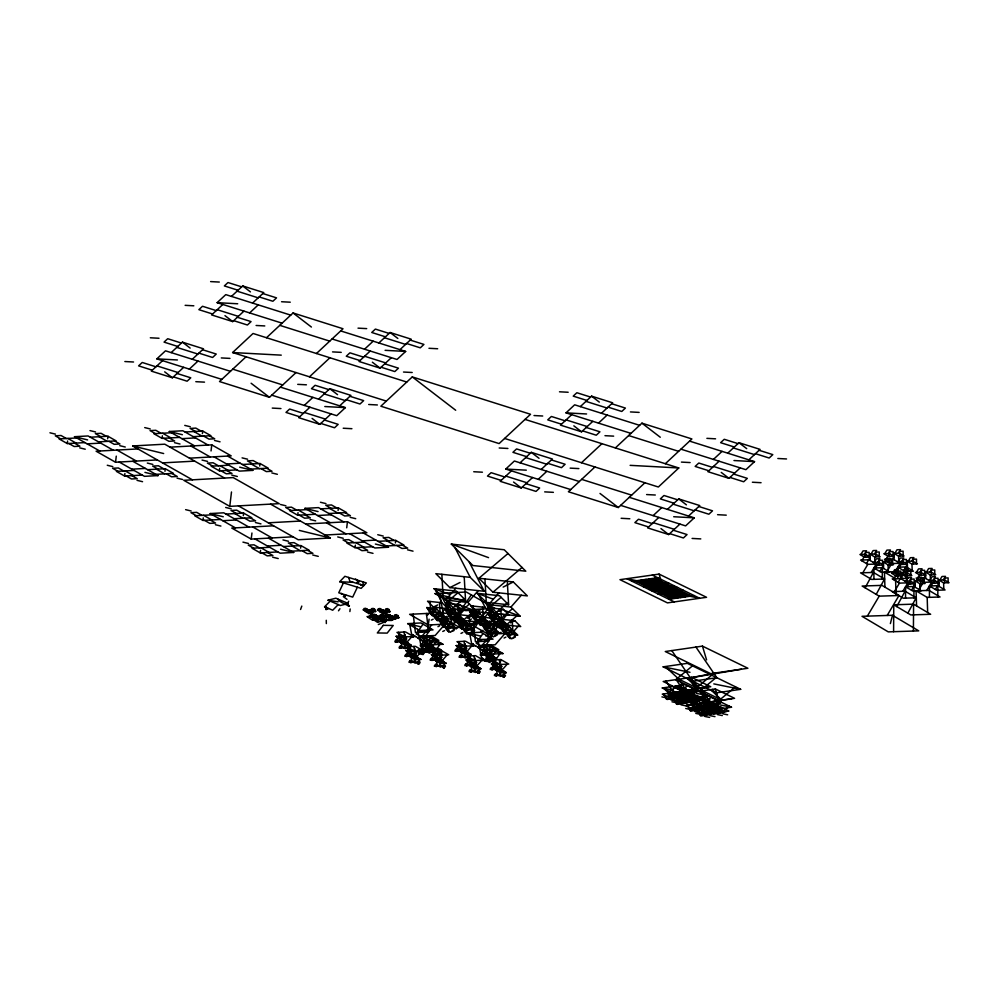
<?xml version="1.0" encoding="UTF-8"?>
<svg xmlns="http://www.w3.org/2000/svg" width="999" height="999" viewBox="0 0 999 999"><rect width="100%" height="100%" fill="white"/><g stroke="black" fill="none" stroke-linecap="round" stroke-linejoin="round"><path stroke-width="1.5" d="M865.584 557.255L865.609 552.447L869.142 552.335L869.118 557.13M873.9 579.358L873.975 568.006L882.342 567.719L889.56 572.002L881.18 572.277L873.975 568.006M875.673 556.918L875.698 552.11L879.245 551.997L879.207 556.793M878.945 565.184L878.983 560.377L882.517 560.264L882.479 565.059M882.267 579.083L882.342 567.719M889.035 564.847L889.073 560.039L892.606 559.927L892.569 564.722M889.46 556.455L889.497 551.648L893.031 551.535L893.006 556.331M893.593 631.705L893.768 604.807L913.586 604.145L930.643 614.273L910.838 614.934L893.768 604.807M897.214 576.023L897.252 571.228L900.786 571.103L900.748 575.911M897.789 578.571L897.864 567.207L906.23 566.92L913.436 571.203L905.069 571.478L897.864 567.207M899.55 556.118L899.587 551.311L903.121 551.198L903.096 555.993M902.834 564.385L902.859 559.59L906.405 559.465L906.368 564.273M905.531 598.139L905.618 586.775L913.985 586.5L921.19 590.771L912.824 591.058L905.618 586.775M906.155 578.284L906.23 566.92M907.304 575.686L907.342 570.891L910.876 570.766L910.851 575.574M910.589 583.953L910.613 579.158L914.16 579.033L914.122 583.841M912.924 564.048L912.949 559.253L916.495 559.128L916.458 563.936M913.411 631.043L913.586 604.145M913.91 597.864L913.985 586.5M920.678 583.616L920.703 578.821L924.25 578.696L924.212 583.503M921.103 575.224L921.14 570.429L924.674 570.304L924.637 575.112M929.42 597.34L929.495 585.976L937.874 585.701L945.079 589.972L936.712 590.259L929.495 585.976M931.193 574.887L931.23 570.092L934.764 569.979L934.727 574.775M934.465 583.166L934.502 578.359L938.036 578.246L938.011 583.041M937.799 597.065L937.874 585.701M944.554 582.829L944.592 578.021L948.126 577.909L948.101 582.704M326.124 609.727L326.411 606.992M349.887 611.55L350.174 608.965M84.927 442.607L67.283 443.568L67.595 441.009M107.63 438.811L107.942 436.238L90.297 437.212M157.305 459.927L115.547 462.225L116.271 456.143M142.258 475.074L124.613 476.048L124.912 473.476M179.708 437.4L162.063 438.374L162.362 435.801M164.96 471.278L165.26 468.718L147.615 469.68M202.397 433.603L202.71 431.044L185.065 432.005M211.039 450.949L211.763 444.867L170.005 447.152M220.604 519.468L202.959 520.429L203.259 517.869M237.025 469.88L219.38 470.841L219.68 468.281M229.77 506.356L183.791 480.307L233.204 477.584L279.196 503.646L229.77 506.356L231.493 491.97M243.306 515.671L243.606 513.099L225.961 514.073M259.728 466.083L260.027 463.511L242.382 464.485M292.982 536.788L251.211 539.085L251.948 533.004M277.922 551.935L260.277 552.909L260.577 550.337M315.372 514.26L297.727 515.234L298.027 512.662M300.624 548.139L300.924 545.579L283.279 546.54M338.074 510.464L338.374 507.904L320.729 508.866M346.715 527.809L347.44 521.728L305.669 524.013M372.689 546.74L355.045 547.702L355.357 545.142M395.392 542.944L395.704 540.372L378.059 541.346M394.93 641.92L395.08 640.871M399.125 648.001L399.275 646.965M415.547 636.5L404.82 636.887L405.182 634.427M405.794 642.532L405.956 641.495M404.857 656.331L405.007 655.282M409.99 648.626L410.139 647.577M409.053 662.412L409.203 661.375M414.747 651.298L406.88 646.79L415.472 646.365L423.351 650.861L414.747 651.298L415.109 648.826M415.721 656.942L415.871 655.893M420.292 645.841L420.442 644.792M419.917 663.024L420.067 661.987M428.246 624.987L409.615 614.323L429.97 613.299L448.601 623.963L428.246 624.987L429.108 619.143M424.475 651.922L424.637 650.886M430.544 638.349L430.906 635.876L422.315 636.313L430.182 640.809L438.786 640.384L430.906 635.876M431.156 646.453L431.306 645.416M430.207 660.252L430.369 659.203M435.352 652.547L435.502 651.498M434.403 666.333L434.565 665.297M440.472 652.747L440.834 650.287L432.23 650.711L440.109 655.219L448.713 654.782L440.834 650.287M441.083 660.863L441.233 659.815M445.279 666.945L445.429 665.908M454.945 651.198L455.107 650.162M459.14 657.292L459.303 656.243M475.574 645.779L464.847 646.166L465.209 643.706M465.821 651.81L465.971 650.774M464.872 665.609L465.022 664.572M470.005 657.904L470.167 656.855M469.068 671.69L469.218 670.654M474.775 660.576L466.895 656.081L475.499 655.644L483.366 660.152L474.775 660.576L475.137 658.116M475.736 666.221L475.899 665.184M480.307 655.119L480.457 654.083M479.932 672.315L480.094 671.266M489.123 628.421L489.985 622.589L469.63 623.613L488.261 634.265L508.616 633.241L489.985 622.589M484.503 661.213L484.652 660.164M490.571 647.627L490.934 645.154L482.33 645.591L490.209 650.099L498.801 649.662L490.934 645.154M491.171 655.744L491.333 654.695M490.234 669.53L490.384 668.493M495.367 661.825L495.516 660.789M494.43 675.624L494.58 674.575M500.487 662.037L500.849 659.565L492.257 660.002L500.124 664.497L508.728 664.073L500.849 659.565M501.098 670.142L501.248 669.105M505.294 676.236L505.444 675.187M890.371 623.588L892.494 615.284L862.012 616.308L888.261 631.88L918.743 630.869L892.494 615.284M300.562 609.49L301.81 606.081M365.509 611.4L366.208 609.79L368.394 611.263L365.284 611.213L363.087 609.74L366.208 609.79M374.438 617.407L375.124 615.796L377.31 617.27L374.2 617.232L372.015 615.746L375.124 615.796M379.82 611.625L380.507 610.014L382.692 611.488L379.583 611.438L377.397 609.964L380.507 610.014M388.736 617.632L389.423 616.021L391.62 617.494L388.499 617.444L386.313 615.971L389.423 616.021M372.427 619.567L373.763 616.67L378.521 619.88L371.765 619.767L367.02 616.57L373.763 616.67M343.444 582.892L338.748 592.794L352.697 597.102L357.392 587.2M347.802 603.021L348.676 601.236M861.875 560.814L865.384 554.32L870.067 557.105L866.558 563.598M875.236 568.743L878.745 562.25L883.441 565.034L879.919 571.528M865.122 587.812L873.438 572.427L884.527 579.008L876.21 594.393M885.751 560.014L889.272 553.521L893.955 556.306L890.434 562.799M899.125 567.956L902.634 561.45L907.317 564.235L903.808 570.729M893.506 579.595L897.027 573.089L901.71 575.874L898.188 582.367M906.88 587.524L910.389 581.031L915.072 583.803L911.563 590.309M896.752 606.58L905.069 591.208L916.158 597.789L907.841 613.161M917.394 578.796L920.903 572.302L925.586 575.074L922.077 581.58M930.756 586.725L934.277 580.232L938.96 583.016L935.451 589.51M860.888 554.47L863.011 550.911L866.545 550.786L864.435 554.358M870.991 554.133L873.101 550.574L876.635 550.449L874.525 554.02M862.811 572.777L867.819 564.348L876.185 564.06L871.178 572.502M874.262 562.4L876.373 558.841L879.919 558.716L877.796 562.287M884.777 553.671L886.9 550.112L890.434 549.987L888.311 553.558M884.352 562.062L886.463 558.503L890.009 558.379L887.886 561.95M894.867 553.334L896.99 549.775L900.524 549.65L898.401 553.221M886.7 571.99L891.695 563.548L900.074 563.274L895.067 571.703M898.151 561.6L900.261 558.041L903.795 557.929L901.685 561.488M892.532 573.239L894.642 569.68L898.188 569.567L896.066 573.126M867.344 616.133L879.195 596.153L899.013 595.504L887.162 615.471M908.241 561.263L910.351 557.704L913.885 557.592L911.775 561.151M902.621 572.914L904.744 569.343L908.278 569.23L906.155 572.789M894.442 591.558L899.45 583.116L907.829 582.842L902.821 591.283M905.893 581.181L908.016 577.609L911.55 577.497L909.44 581.056M916.42 572.452L918.531 568.881L922.065 568.768L919.954 572.327M915.996 580.844L918.106 577.272L921.64 577.16L919.53 580.719M926.51 572.115L928.62 568.543L932.154 568.431L930.044 571.99M918.331 590.759L923.338 582.33L931.717 582.042L926.71 590.484M929.782 580.382L931.905 576.81L935.439 576.698L933.316 580.257M939.872 580.044L941.995 576.485L945.529 576.361L943.418 579.932M402.622 636.55L399.75 640.709L404.233 643.269M403.084 642.607L405.944 638.448M406.805 642.632L403.946 646.79L408.429 649.35M423.014 624.175L416.246 634.015L424.113 638.523L430.894 628.671M407.28 648.688L410.139 644.53M412.537 650.948L409.677 655.107L414.16 657.679M413.012 657.017L415.871 652.859M416.733 657.042L413.873 661.201L418.356 663.761M427.972 640.471L425.112 644.63L429.595 647.19M432.942 638.573L426.173 648.426L434.041 652.921L440.821 643.081M428.446 646.528L431.306 642.369M417.195 663.099L420.055 658.94M432.167 646.553L429.308 650.711L433.791 653.271M471.303 594.88L455.282 618.181L473.913 628.833L489.947 605.531M432.629 652.622L435.489 648.451M437.899 654.869L435.04 659.028L439.523 661.6M438.361 660.938L441.221 656.78M442.095 660.963L439.235 665.122L443.718 667.682M442.557 667.02L445.417 662.861M462.637 645.829L459.777 649.987L464.26 652.547M463.099 651.885L465.959 647.727M466.833 651.91L463.973 656.068L468.444 658.641M483.041 633.453L476.261 643.294L484.14 647.802L490.909 637.961M467.295 657.979L470.154 653.821M472.564 660.239L469.705 664.397L474.175 666.957M473.026 666.296L475.886 662.137M476.76 666.321L473.888 670.479L478.371 673.039M487.999 649.75L485.139 653.908L489.61 656.468M492.969 647.864L486.188 657.704L494.068 662.212L500.836 652.359M488.461 655.806L491.321 651.648M477.222 672.389L480.082 668.219M492.182 655.831L489.323 660.002L493.806 662.562M492.657 661.9L495.516 657.742M497.914 664.16L495.054 668.319L499.537 670.878M498.389 670.217L501.248 666.058M502.11 670.242L499.25 674.4L503.733 676.972M502.584 676.311L505.444 672.152M338.499 610.801L339.947 608.728M401.323 641.358L406.331 636.813M413.087 636.9L411.863 636.613L407.754 641.333L401.236 641.545M421.953 636.151L431.805 624.8M412.088 656.018L416.258 651.223M445.042 624.138L435.177 635.489L420.179 636.263M421.84 650.936L417.682 655.731L411.313 656.068L412.412 656.281M427.522 645.529L431.693 640.734M437.275 640.459L433.116 645.254L426.748 645.579L427.847 645.791M437.45 659.939L441.608 655.144M447.202 654.857L443.032 659.652L436.513 659.877M462.187 650.886L466.346 646.091M481.968 645.441L491.833 634.09M471.241 665.059L472.152 665.197L476.273 660.501M505.057 633.428L495.204 644.767L480.207 645.554M483.029 660.589L481.868 660.339L477.697 665.022L471.366 665.346M487.549 654.807L491.708 650.012M497.302 649.737L493.131 654.532L486.613 654.757M496.603 668.98L497.477 669.105L501.635 664.422M507.217 664.148L503.059 668.943L496.69 669.268L497.802 669.48M431.605 612.35L441.046 613.361L444.905 617.195L435.452 616.183L431.605 612.35L435.989 607.355M445.492 600.049L467.844 602.447L476.96 611.5L454.607 609.115L445.492 600.049L455.881 588.236M441.046 613.361L445.442 608.366M449.812 614.298L459.253 615.309L463.111 619.143L453.658 618.131L449.812 614.298L454.195 609.303M443.032 623.701L452.472 624.712L456.331 628.533L446.878 627.522L443.032 623.701L447.415 618.706M467.844 602.447L478.234 590.634M459.253 615.309L463.648 610.314M452.472 624.712L456.868 619.717M461.238 625.649L470.679 626.66L474.537 630.481L465.084 629.47L461.238 625.649L465.621 620.654M474.7 616.97L484.14 617.981L487.999 621.803L478.546 620.791L474.7 616.97L479.083 611.975M488.573 604.67L510.939 607.067L520.054 616.121L497.702 613.723L488.573 604.67L498.976 592.857M470.679 626.66L475.074 621.665M484.14 617.981L488.536 612.986M492.907 618.918L502.347 619.929L506.206 623.751L496.753 622.739L492.907 618.918L497.29 613.923M486.126 628.309L495.566 629.32L499.425 633.154L489.972 632.142L486.126 628.309L490.509 623.326M510.939 607.067L521.328 595.242M502.347 619.929L506.743 614.934M495.566 629.32L499.962 624.338M504.333 630.269L513.773 631.281L517.632 635.102L508.179 634.09L504.333 630.269L508.716 625.274M513.773 631.281L518.169 626.286M339.685 581.73L344.905 576.298L366.371 582.929L361.151 588.361L339.685 581.73L353.034 582.33M344.73 595.978L345.716 594.954M356.818 583.404L357.804 582.38M330.219 601.136L324.575 606.743M338.249 604.582L332.704 610.227L324.638 606.73L325.811 607.067M221.815 379.383L156.855 358.866L165.497 350.811L230.457 371.328M282.105 323.177L217.145 302.66L225.774 294.618L290.734 315.135M162.55 360.651L151.324 371.116L172.427 377.784L183.654 367.32M171.179 352.61L182.405 342.145L203.509 348.813L192.295 359.278M222.827 304.458L211.601 314.922L232.717 321.591L243.943 311.126M231.456 296.403L242.682 285.939L263.798 292.607L252.572 303.072M189.335 369.118L197.977 361.076M249.625 312.924L258.254 304.87M386.351 401.099L232.605 352.535L253.047 333.479L406.78 382.043M246.054 356.78L219.493 381.543L269.455 397.327L296.029 372.565M266.496 337.724L293.057 312.962L343.019 328.746L316.458 353.509M309.478 376.81L329.907 357.767M304.258 405.419L312.899 397.377M364.548 349.225L373.176 341.171M309.94 407.217L298.726 417.682L319.83 424.35L331.056 413.886M318.581 399.163L329.807 388.698L350.911 395.367L339.685 405.831M370.229 351.011L359.003 361.476L380.119 368.144L391.333 357.679M378.858 342.969L390.085 332.505L411.201 339.173L399.975 349.638M280.419 387.113L345.379 407.629L336.738 415.684L271.778 395.167M340.696 330.919L405.656 351.436L397.028 359.478L332.068 338.961M412.287 376.91L380.844 406.218L499.113 443.581L530.544 414.273L412.287 376.91L455.694 410.252M570.691 489.585L505.744 469.068L514.373 461.014L579.333 481.53M630.981 433.379L566.021 412.862L574.65 404.807L639.61 425.337M511.426 470.854L500.199 481.318L521.303 487.987L532.529 477.522M520.054 462.812L531.281 452.347L552.385 459.016L541.171 469.48M571.703 414.66L560.476 425.124L581.593 431.793L592.819 421.328M580.344 406.605L591.558 396.141L612.674 402.809L601.448 413.274M538.211 479.32L546.853 471.278M598.501 423.126L607.13 415.072M581.48 462.737L601.922 443.681M594.929 466.983L568.369 491.745L618.331 507.529L644.904 482.767M615.372 447.927L641.932 423.164L691.907 438.948L665.334 463.711M525.049 419.405L678.783 467.957L658.353 487.012L504.607 438.449M653.134 515.621L661.775 507.579M713.423 459.428L722.052 451.373M658.828 517.42L647.602 527.884L668.706 534.552L679.932 524.088M667.457 509.365L678.683 498.901L699.787 505.569L688.561 516.033M719.105 461.213L707.879 471.678L728.995 478.346L740.222 467.882M727.734 453.171L738.96 442.707L760.077 449.375L748.85 459.84M629.295 497.315L694.255 517.832L685.614 525.886L620.666 505.369M689.572 441.108L754.532 461.638L745.903 469.68L680.943 449.163M436.9 609.24L431.705 613.661L434.215 616.146L439.398 611.725M445.729 603.146L460.264 604.707L466.183 610.589L451.66 609.04L445.729 603.146L458.017 592.682M478.921 578.271L513.311 581.955L527.347 595.891L492.957 592.207L478.921 578.271L507.992 553.508M441.72 614.035L436.538 618.456L439.036 620.941L444.23 616.52M451.66 609.04L463.948 598.576M455.107 611.188L449.912 615.609L452.422 618.094L457.604 613.673M448.326 620.591L443.131 625.012L445.641 627.497L450.824 623.076M457.155 614.497L471.69 616.058L477.609 621.94L463.086 620.379L457.155 614.497L469.443 604.033M459.927 615.983L454.745 620.404L457.242 622.889L462.437 618.468M453.146 625.386L447.964 629.807L450.462 632.292L455.656 627.872M492.957 592.207L522.027 567.444M463.086 620.379L475.362 609.914M466.533 622.539L461.338 626.96L463.848 629.445L469.031 625.024M479.995 613.848L474.8 618.269L477.297 620.766L482.492 616.346M488.823 607.767L503.359 609.315L509.278 615.209L494.755 613.648L488.823 607.767L501.111 597.302M471.353 627.335L466.171 631.755L468.668 634.24L473.863 629.82M484.815 618.643L479.62 623.064L482.13 625.561L487.325 621.128M494.755 613.648L507.03 603.184M498.201 615.809L493.007 620.229L495.504 622.714L500.699 618.294M491.408 625.199L486.226 629.62L488.723 632.105L493.918 627.684M500.249 619.118L514.785 620.666L520.704 626.56L506.168 624.999L500.249 619.118L512.537 608.653M503.021 620.591L497.827 625.012L500.337 627.509L505.531 623.089M496.241 629.994L491.046 634.415L493.556 636.9L498.751 632.479M506.168 624.999L518.456 614.535M509.615 627.147L504.433 631.568L506.93 634.053L512.125 629.632M514.448 631.942L509.253 636.363L511.763 638.848L516.958 634.427M692.482 665.858L675.848 679.657L695.042 689.01L711.675 675.212M674.675 687.549L667.644 693.381L675.749 697.327L682.779 691.508M687.337 685.714L680.307 691.545L688.423 695.491L695.454 689.66M673.513 698.888L677.247 704.37L681.555 703.733L677.821 698.264L684.74 692.457M697.402 690.609L690.371 696.44L698.476 700.399L705.519 694.567M692.844 696.403L685.814 702.235L677.697 698.289M716.295 677.459L699.65 691.258L718.843 700.611L735.489 686.812M698.488 699.15L691.458 704.982L699.562 708.928L706.593 703.109M711.151 697.314L704.12 703.146L712.237 707.092L719.268 701.261M708.541 704.058L701.51 709.889L709.627 713.835L716.658 708.004M721.216 702.21L714.185 708.041L722.289 712L729.32 706.168M374.862 617.607L377.947 615.859L380.082 617.295L376.998 619.055M365.072 609.153L363.511 610.014L367.22 609.178L364.972 609.09L365.696 611.488L367.844 611.525L367.12 609.115M372.59 609.265L371.029 610.127L374.737 609.303L372.502 609.203L373.226 611.6L375.362 611.638L374.65 609.24M379.37 609.365L377.809 610.227L381.518 609.402L382.142 611.738L380.007 611.713L379.283 609.303L381.518 609.402M373.988 615.159L372.427 616.021L376.136 615.197L373.901 615.097L374.625 617.494L376.76 617.532L376.036 615.122M386.9 609.49L385.339 610.352L389.036 609.515L386.8 609.415L387.525 611.825L389.672 611.85L388.948 609.452M381.518 615.272L379.957 616.133L383.653 615.309L381.418 615.209L382.142 617.607L384.29 617.644L383.566 615.247M388.286 615.372L386.725 616.233L390.434 615.409L388.199 615.309L388.923 617.719L391.059 617.744L390.334 615.347M395.816 615.496L394.255 616.358L397.964 615.521L398.589 617.869L396.441 617.832L395.716 615.434L397.964 615.521M449.862 587.599L484.253 591.271L470.229 577.347L435.826 573.663L449.862 587.599L460.039 582.467M433.454 607.092L447.989 608.641L442.058 602.759L427.522 601.198L433.454 607.092L437.749 604.919M426.523 615.322L428.334 614.41M436.026 615.234L437.849 614.323M455.956 606.868L460.264 604.707M431.343 620.117L433.166 619.205M503.134 587.087L513.311 581.955M444.73 617.27L446.541 616.358M440.859 620.029L442.669 619.105M444.88 618.431L459.403 619.992L453.484 614.098L438.948 612.549L444.88 618.431L449.175 616.271M454.233 617.182L456.056 616.271M437.949 626.673L439.76 625.761M449.55 622.065L451.373 621.153M476.548 611.7L491.071 613.261L485.152 607.367L470.616 605.819L476.548 611.7L480.844 609.54M447.452 626.585L449.275 625.661M459.065 621.977L460.876 621.066M467.382 618.219L471.69 616.058M442.769 631.468L444.592 630.556M469.617 619.942L471.428 619.018M456.156 628.621L457.967 627.709M452.285 631.368L454.095 630.456M479.12 619.842L480.944 618.93M499.05 611.488L503.359 609.315M465.659 628.533L467.482 627.609M474.438 624.737L476.261 623.813M460.976 633.416L462.799 632.504M487.812 621.89L489.635 620.978M483.953 624.637L485.764 623.726M487.974 623.051L502.497 624.6L496.578 618.718L482.042 617.157L487.974 623.051L492.27 620.879M470.492 633.329L472.302 632.404M497.327 621.79L499.15 620.879M481.031 631.281L482.854 630.369M492.644 626.685L494.468 625.761M490.546 631.193L492.37 630.282M502.16 626.585L503.971 625.674M510.477 622.839L514.785 620.666M485.864 636.076L487.687 635.164M499.238 633.241L501.061 632.317M495.367 635.988L497.19 635.077M508.753 633.141L510.564 632.23M504.07 638.024L505.881 637.112M513.573 637.936L515.397 637.025M378.321 624.537L386.064 621.403L380.731 617.819L373.151 617.707L378.484 621.291L386.064 621.403M386.076 619.992L392.819 620.092L388.074 616.895L381.318 616.795L386.725 619.78M357.205 582.13L358.466 582.454M358.391 582.629L357.155 582.305M360.264 584.415L361.526 584.727M361.463 584.914L360.252 584.602M341.059 593.456L342.32 593.768M342.257 593.955L341.059 593.656M344.118 595.729L345.392 596.053M345.267 596.241L344.106 595.916M325.749 607.255L324.563 606.955M325.861 608.841L327.123 609.165M346.84 603.421L348.102 603.733M326.998 609.353L325.836 609.028M348.039 603.92L346.853 603.621M348.151 605.506L349.413 605.831M349.35 606.006L346.029 602.572M418.606 630.232L419.88 630.556M419.83 630.731L418.643 630.456M450.212 622.202L451.473 622.527M398.776 638.036L400.037 638.361M451.411 622.702L450.212 622.414M412.125 634.64L413.386 634.964M400 638.523L398.738 638.199M449.95 623.975L451.211 624.288M396.029 639.897L397.29 640.222M413.324 635.139L412.1 634.827M424.513 631.693L425.774 632.017M451.086 624.475L449.912 624.138M397.227 640.396L396.016 640.084M425.649 632.205L424.488 631.88M411.863 636.413L413.124 636.725M395.779 641.658L397.04 641.982M404.67 639.497L405.931 639.81M396.915 642.17L395.779 641.87M405.806 639.997L405.045 639.884L404.046 632.03M403.883 641.258L405.144 641.583M422.652 635.864L423.913 636.188M402.497 641.87L401.461 641.695M467.057 623.114L468.319 623.426M424.875 635.726L426.136 636.051M405.02 641.77L403.883 641.458M423.788 636.375L422.614 636.038M468.256 623.613L467.045 623.301M426.073 636.226L424.9 635.963M403.621 643.019L404.882 643.344M422.39 637.637L423.651 637.949M466.808 624.875L468.069 625.199M404.845 643.518L403.646 643.244M407.167 642.832L408.429 643.156M423.588 638.136L422.365 637.824M467.944 625.386L466.783 625.062M408.366 643.331L407.142 643.019M400.224 645.978L401.486 646.303M430.769 637.187L432.03 637.512M401.423 646.478L400.224 646.191M431.993 637.674L430.731 637.362M399.962 647.752L401.223 648.076M401.161 648.251L399.962 647.951M424.138 641.957L425.399 642.282M408.079 647.34L409.34 647.664M425.324 642.457L424.113 642.145M421.391 643.818L422.652 644.143M409.278 647.839L408.079 647.552M422.527 644.33L421.366 644.005M407.817 649.113L409.078 649.425M421.128 645.591L422.39 645.903M408.953 649.612L407.779 649.275M430.032 643.418L431.293 643.731M422.327 646.078L430.444 647.752L431.368 650.524L423.114 648.888L422.19 646.103L421.128 645.791M426.623 645.304L427.897 645.616M431.231 643.918L430.357 643.793L429.408 635.951M429.245 645.179L436.388 648.963L430.806 649.25L425.686 646.328L431.268 646.041M430.444 645.679L429.22 645.366M408.703 652.447L409.965 652.759M422.053 649.05L423.314 649.375M428.983 646.94L430.244 647.265M409.902 652.946L408.678 652.634M405.956 654.308L407.217 654.62M423.276 649.537L422.053 649.25M432.53 646.753L433.791 647.077M407.18 654.795L405.919 654.47M421.79 650.811L423.052 651.136M433.716 647.252L432.48 646.927M425.586 649.912L426.848 650.224M405.694 656.068L406.955 656.393M422.989 651.311L421.753 650.986M414.597 653.895L415.859 654.22M426.723 650.411L425.586 650.112M406.893 656.568L405.694 656.281M411.188 655.781L412.462 656.106M415.796 654.395L414.597 654.108M425.324 651.673L426.585 651.997M413.811 655.669L417.707 657.492M432.567 650.274L433.841 650.599L434.69 658.366L440.559 658.066M426.548 652.16L425.324 651.885M415.01 656.156L413.811 655.868M433.766 650.774L432.555 650.461M433.441 651.261L434.702 651.585M413.549 657.429L414.81 657.754M432.317 652.035L433.578 652.359M434.665 651.76L433.416 651.448M414.747 657.929L413.549 657.642M417.095 657.242L418.356 657.567M433.516 652.534L432.292 652.222M478.633 639.522L493.031 639.173L480.919 632.242L467.694 632.904L479.807 639.835M433.179 653.034L434.44 653.358M418.281 657.742L417.095 657.454M410.152 660.389L411.413 660.714M479.832 640.022L478.608 639.71M434.378 653.533L433.179 653.234M411.288 660.901L410.127 660.576M458.791 647.315L460.052 647.639M409.89 662.162L411.151 662.474M472.14 643.93L473.401 644.243M459.99 647.814L458.778 647.502M456.056 649.175L457.317 649.5M484.527 640.971L485.789 641.296M411.089 662.662L409.89 662.362M473.364 644.417L472.102 644.093M434.053 656.368L435.314 656.68M457.192 649.687L456.019 649.35M485.751 641.47L484.49 641.146M418.007 661.75L419.268 662.075M435.277 656.855L434.016 656.53M431.318 658.229L432.579 658.553M455.794 650.948L457.055 651.273M473.076 646.191L471.89 645.903M419.205 662.25L418.032 661.975M464.685 648.776L465.946 649.1M456.993 651.448L455.769 651.136M432.517 658.728L431.293 658.416M465.909 649.263L464.647 648.938M417.744 663.511L419.006 663.836M461.288 650.661L462.549 650.986M431.056 659.989L432.317 660.314M463.911 650.536L467.794 652.359M482.667 645.154L483.928 645.466L484.79 653.234L490.659 652.946M418.943 664.01L417.719 663.711M439.947 657.817L441.221 658.141M462.487 651.161L461.451 650.961L467.769 650.611L471.94 645.679L473.151 646.016M484.89 645.017L486.151 645.342M432.192 660.501L431.031 660.177M465.097 651.036L463.911 650.749M483.866 645.641L482.667 645.354M436.551 659.702L437.812 660.027M441.146 658.316L439.935 658.004M486.088 645.516L484.877 645.204M463.648 652.31L464.91 652.622M439.173 659.59L440.434 659.902M482.405 646.915L483.666 647.24M437.774 660.202L436.75 660.027M464.847 652.797L463.623 652.497M467.182 652.122L468.444 652.434M440.309 660.089L439.173 659.79M483.553 647.427L482.367 647.09M468.381 652.609L467.182 652.322M438.911 661.35L440.172 661.675M460.252 655.269L461.513 655.594M490.784 646.465L492.057 646.79M440.134 661.837L438.911 661.563M442.445 661.163L443.706 661.488M461.388 655.781L460.227 655.456M491.983 646.965L490.909 646.753L502.959 653.571L489.722 654.245L477.609 647.315L490.771 646.665M443.581 661.675L442.432 661.35M459.99 657.03L461.251 657.354M435.514 664.31L436.775 664.635M461.188 657.529L459.965 657.217M436.713 664.81L435.514 664.522M484.153 651.236L485.414 651.56M435.252 666.083L436.513 666.395M468.094 656.63L469.355 656.942M485.377 651.735L484.115 651.41M481.406 653.096L482.679 653.421M436.451 666.583L435.227 666.271M469.318 657.117L468.131 656.855M482.604 653.596L481.393 653.284M467.844 658.391L469.105 658.716M443.356 665.671L444.617 665.996M481.156 654.869L482.417 655.194M469.031 658.89L467.819 658.578M490.047 652.697L491.308 653.021M444.555 666.171L443.369 665.883M482.38 655.356L481.118 655.032M443.106 667.444L444.368 667.757M486.65 654.582L487.912 654.907M491.183 653.209L490.047 652.909M489.26 654.457L490.521 654.782M444.318 667.931L443.057 667.607M487.874 655.069L486.813 654.882M490.459 654.957L489.26 654.67M468.718 661.725L469.98 662.05M482.067 658.329L483.329 658.653M488.998 656.231L490.272 656.543M469.942 662.212L468.693 661.912M465.984 663.586L467.245 663.91M483.266 658.828L482.067 658.541M490.222 656.718L489.011 656.43M492.544 656.043L493.806 656.355M467.17 664.085L465.959 663.773M481.805 660.102L483.066 660.414M493.681 656.543L492.544 656.243M485.601 659.19L486.863 659.515M465.721 665.359L466.983 665.671M474.612 663.186L475.874 663.498M486.8 659.69L485.589 659.377M466.858 665.858L465.696 665.546M475.749 663.686L474.6 663.373M485.339 660.951L486.613 661.276M473.826 664.947L475.087 665.272M472.44 665.559L471.241 665.297M492.594 659.552L493.856 659.877M486.563 661.45L485.302 661.126M474.962 665.459L473.813 665.134M493.818 660.052L492.557 659.727M493.456 660.551L494.717 660.863M473.563 666.708L474.837 667.032M492.332 661.326L493.593 661.638M494.655 661.051L493.431 660.739M474.762 667.207L473.551 666.895M477.11 666.52L478.371 666.845M493.531 661.825L492.332 661.525M493.194 662.312L494.455 662.637M478.246 667.032L477.085 666.708M470.167 669.68L471.428 669.992M494.33 662.824L493.181 662.499M471.366 670.167L470.154 669.867M469.917 671.44L471.178 671.765M471.053 671.952L469.917 671.653M494.08 665.646L495.342 665.971M478.022 671.028L479.283 671.353M495.279 666.146L494.043 665.821M491.333 667.507L492.594 667.832M479.22 671.528L478.022 671.241M492.557 667.994L491.296 667.682M477.759 672.802L479.021 673.126M491.071 669.28L492.345 669.592M478.983 673.289L477.722 672.964M499.975 667.107L501.236 667.419M492.27 669.78L491.083 669.48M501.173 667.607L499.975 667.307M499.188 668.868L506.331 672.664L500.749 672.939L495.629 670.017L501.223 669.73M500.387 669.367L499.163 669.055M498.926 670.629L500.187 670.953M500.149 671.128L498.888 670.804M502.472 670.441L503.733 670.766M503.671 670.941L502.472 670.654M495.529 673.601L496.79 673.913M496.753 674.088L495.492 673.763M495.267 675.361L496.528 675.686M496.466 675.861L495.292 675.586M503.384 674.949L504.645 675.274M504.582 675.449L503.359 675.137M503.121 676.723L504.383 677.047M504.345 677.21L503.084 676.885M328.059 600.212L335.839 598.201L348.189 603.496L340.409 605.506L328.059 600.212L338.124 601.848M326.473 609.09L328.696 608.516M368.693 613.698L372.652 612.787L369.792 610.864L365.721 610.801L368.581 612.724L372.652 612.787M383.004 613.923L386.95 613.011L384.091 611.076L380.032 611.013L382.892 612.949L386.95 613.011M717.207 672.714L686.962 678.446L741.37 669.205M685.114 690.446L672.339 692.869L697.789 688.611M708.004 687.125L685.002 691.033M671.553 697.939L666.158 698.963L676.91 697.165L672.564 692.981M681.231 696.54L671.515 698.189M684.228 696.103L678.833 697.127L689.585 695.329M693.893 694.705L684.178 696.353M681.618 702.846L676.223 703.87L686.975 702.06M691.283 701.435L681.568 703.084M694.293 700.998L688.885 702.022L699.637 700.224M703.958 699.6L694.243 701.248M696.153 704.47L708.928 702.047M706.368 702.984L721.603 700.212M731.805 698.726L686.101 705.756L694.205 709.715L706.206 707.966L698.089 704.02L698.825 706.48M695.366 709.54L689.972 710.564L700.724 708.766M705.044 708.141L695.329 709.789M708.041 707.704L702.647 708.728L713.398 706.93M717.707 706.305L707.991 707.954M705.431 714.447L700.037 715.471L710.789 713.661L706.443 709.49M715.097 713.036L705.381 714.685M718.106 712.599L712.699 713.623L723.451 711.825M727.771 711.201L718.056 712.849M363.848 608.578L365.796 608.266M371.378 608.691L373.314 608.379M378.159 608.803L380.095 608.478M385.676 608.915L387.624 608.603M372.777 614.585L374.712 614.273M380.294 614.71L382.242 614.385M387.075 614.81L389.011 614.485M394.593 614.922L396.541 614.61M423.114 648.888L426.785 648.314M418.381 652.509L423.751 653.571L423.139 651.773L417.782 650.699L418.381 652.509L420.766 652.135M438.961 650.736L441.346 650.361L441.945 652.172L431.206 650.037M702.459 646.128L665.272 651.523L710.701 673.651L747.889 668.256L702.459 646.128L706.58 659.889M663.149 666.845L687.324 663.336L740.659 689.322L716.483 692.831L663.149 666.845L689.997 672.29M691.558 677.372L663.174 681.493L682.367 690.846L710.751 686.725L691.558 677.372L693.294 683.191M662.275 687.974L672.489 686.488L695.029 697.464L684.814 698.95L662.275 687.974L673.626 690.272M674.949 686.126L685.164 684.652L707.692 695.629L697.489 697.115L674.949 686.126L686.288 688.423M674.275 692.419L662.287 694.155L670.391 698.114L682.392 696.365L674.275 692.419L675.012 694.879M686.95 690.584L674.962 692.319L683.066 696.266L695.054 694.53L686.95 690.584L687.687 693.044M715.371 688.973L686.987 693.094L706.181 702.447L734.565 698.326L715.371 688.973L717.107 694.792M684.34 697.314L672.352 699.063L680.456 703.009L692.444 701.273L684.34 697.314L685.077 699.775M697.015 695.479L685.014 697.227L693.131 701.173L705.119 699.437L697.015 695.479L697.752 697.939M686.088 699.575L696.303 698.089L718.843 709.065L708.628 710.551L686.088 699.575L697.439 701.872M698.763 697.727L708.978 696.253L731.505 707.23L721.29 708.716L698.763 697.727L710.102 700.024M698.776 703.92L706.88 707.866L718.868 706.131L710.764 702.185L711.5 704.645M708.154 708.915L696.166 710.664L704.27 714.61L716.258 712.874L708.154 708.915L708.89 711.375M720.816 707.08L708.828 708.828L716.945 712.774L728.933 711.038L720.816 707.08L721.553 709.54M659.09 574.1L619.979 579.67L667.444 602.884L706.555 597.302L659.09 574.1L663.274 588.486M632.217 581.331L657.642 577.709L659.415 583.791M637.399 582.042L657.03 579.233L657.779 581.805M641.583 583.316L649.874 582.13M650.486 582.042L658.778 580.856M642.132 584.353L661.775 581.555M644.13 584.552L652.422 583.379M653.021 583.291L661.326 582.105M644.417 585.476L664.048 582.667L664.797 585.239M665.509 583.379L645.866 586.176L645.117 583.616M643.431 586.813L668.855 583.191M648.601 586.75L656.905 585.564M657.504 585.476L665.796 584.29M648.151 587.3L667.794 584.49M651.148 587.986L659.44 586.8M660.039 586.725L668.343 585.539M648.838 589.46L674.263 585.826L676.023 591.908M672.527 586.813L652.884 589.61L652.147 587.05M654.008 590.159L673.651 587.362L674.4 589.934M677.697 587.512L652.272 591.146L650.511 585.064M658.191 591.433L666.495 590.259M667.095 590.172L675.399 588.985M658.753 592.482L678.383 589.672M660.739 592.682L669.043 591.495M669.642 591.408L677.934 590.222M657.679 593.781L683.104 590.159M661.026 593.593L680.669 590.796L681.418 593.356M682.117 591.508L662.487 594.305L661.738 591.733M665.222 594.867L673.513 593.681M674.113 593.593L682.417 592.419M664.76 595.416L684.402 592.619M667.757 596.116L676.061 594.929M676.66 594.842L684.952 593.656M689.148 594.929L669.505 597.739L668.756 595.167M694.317 595.641L668.893 599.263L667.132 593.181M99.775 451.011L74.513 436.7L88.087 435.951L113.349 450.262M194.543 445.816L169.281 431.506L182.854 430.756L208.117 445.067M76.723 437.949L59.078 438.923L67.283 443.568M171.491 432.754L153.846 433.716L162.063 438.374M98.501 441.858L116.146 440.896L107.942 436.238M193.269 436.663L210.914 435.689L202.71 431.044M87.138 443.856L100.712 443.106M181.918 438.661L195.479 437.912M192.432 479.832L132.655 445.954L164.773 444.193L224.563 478.059M137.887 448.926L96.116 451.211L115.547 462.225M189.435 458.166L231.194 455.869L211.763 444.867M162.537 462.887L194.668 461.126M131.831 469.18L145.404 468.431M226.598 463.973L240.172 463.224M134.041 470.429L116.396 471.391L124.613 476.048M228.808 465.222L211.164 466.196L219.38 470.841M155.819 474.338L173.464 473.364L165.26 468.718M250.599 469.13L268.244 468.169L260.027 463.511M132.78 461.276L158.029 475.586L144.468 476.336L119.206 462.025M227.547 456.068L252.809 470.379L239.236 471.128L213.973 456.818M235.439 527.872L210.177 513.561L223.751 512.812L249.013 527.122M330.207 522.677L304.945 508.366L318.519 507.617L343.781 521.928M212.387 514.81L194.743 515.784L202.959 520.429M307.155 509.615L289.51 510.576L297.727 515.234M234.178 518.718L251.823 517.757L243.606 513.099M328.946 513.523L346.591 512.549L338.374 507.904M222.814 520.716L236.388 519.967M317.582 515.521L331.156 514.772M268.319 522.814L300.437 521.053M273.551 525.786L231.78 528.071L251.211 539.085M325.1 535.027L366.87 532.729L347.44 521.728M270.554 504.12L330.332 537.986L298.214 539.747L238.424 505.881M267.495 546.041L281.069 545.292M362.275 540.834L375.849 540.084M269.705 547.29L252.06 548.251L260.277 552.909M364.485 542.082L346.84 543.056L355.045 547.702M291.496 551.198L309.141 550.224L300.924 545.579M386.263 545.991L403.908 545.029L395.704 540.372M268.444 538.136L293.706 552.447L280.132 553.196L254.87 538.886M363.211 532.929L388.474 547.24L374.9 547.989L349.638 533.678M434.977 593.581L466.283 592.007L494.955 608.403L463.648 609.977L434.977 593.581L464.972 600.998M407.667 623.626L420.904 622.951L433.017 629.882L419.78 630.544L407.667 623.626L420.342 626.748M450.561 624.213L453.633 624.063M464.597 623.513L467.669 623.351M396.128 636.313L401.723 636.038L406.843 638.96L401.248 639.235L396.128 636.313L401.486 637.637M405.282 639.735L399.413 640.034L398.451 632.305M396.378 641.907L399.463 641.758M405.919 642.12L400.324 642.394L405.444 645.329L411.026 645.042L404.957 641.47M426.61 643.169L432.192 642.881L427.085 639.959L421.491 640.234L426.848 641.558M430.644 643.656L424.762 643.955L423.813 636.238M442.932 644.293L429.707 644.954L417.594 638.024L430.819 637.362L442.932 644.293L430.269 641.158M421.74 645.829L424.825 645.679M400.574 648.001L403.658 647.839M405.606 647.739L408.691 647.589M462.225 649.175L456.156 645.591L461.738 645.317L466.858 648.239L461.263 648.526M412.125 654.295L406.056 650.724L411.65 650.436L416.758 653.371L411.176 653.646M422.402 651.061L425.474 650.911M430.107 650.674L433.179 650.524M465.297 649.025L459.428 649.313L458.479 641.595M425.936 651.922L429.008 651.76M430.969 651.66L434.053 651.51M456.406 651.186L459.478 651.036M460.339 651.685L465.934 651.398L471.053 654.333L465.459 654.607L456.668 649.425M415.209 654.145L409.328 654.445L408.379 646.715M437.487 658.216L431.418 654.645L437 654.357L442.12 657.292L436.538 657.567M406.306 656.318L409.39 656.156M486.625 652.447L492.22 652.16L487.1 649.238L481.506 649.512L486.863 650.836M410.252 656.805L415.834 656.53L420.954 659.452L415.372 659.74L406.568 654.545M481.768 655.119L484.84 654.957M460.601 657.28L463.673 657.13M465.634 657.03L468.706 656.867M431.668 660.239L434.74 660.089M410.502 662.399L413.574 662.25M415.534 662.15L418.618 662M496.416 658.254L490.821 658.528L485.701 655.606L491.296 655.319L496.416 658.254L491.058 656.93M466.071 660.002L471.665 659.727L476.785 662.649L471.191 662.936L466.071 660.002L471.428 661.326M482.417 660.339L485.502 660.189M490.122 659.952L493.206 659.802M485.951 661.201L489.035 661.051M490.996 660.951L494.068 660.789M446.316 663.373L440.721 663.661L435.601 660.726L441.196 660.451L446.316 663.373L440.959 662.05M475.224 663.423L469.355 663.723L468.406 656.006M435.864 666.321L438.936 666.171M440.896 666.071L443.968 665.921M491.433 663.923L497.027 663.648L502.147 666.57L496.553 666.857L491.433 663.923L496.79 665.247M466.333 665.596L469.405 665.446M475.861 665.809L470.267 666.096L475.387 669.018L480.981 668.743L474.9 665.159M500.586 667.344L494.717 667.644L493.756 659.927M491.683 669.517L494.767 669.367M470.517 671.69L473.601 671.528M475.561 671.428L478.633 671.278M495.879 675.611L498.963 675.449M500.911 675.349L503.996 675.199M865.384 554.32L859.939 554.495L864.622 557.28L870.067 557.105M870.029 554.17L875.474 553.983L880.156 556.768L874.712 556.942L870.029 554.17L870.241 560.539M889.272 553.521L883.828 553.708L888.511 556.48L893.955 556.306M893.918 553.371L899.362 553.184L904.045 555.968L898.601 556.143L893.918 553.371L894.13 559.74M878.745 562.25L873.313 562.437L877.996 565.209L883.441 565.034M883.603 568.468L883.403 562.1L888.835 561.913M902.634 561.45L897.189 561.638L901.872 564.423L907.317 564.235M907.279 561.301L912.724 561.126L917.407 563.898L911.975 564.085L907.279 561.301L907.492 567.669M883.403 562.1L888.086 564.872L893.531 564.697L884.49 559.278L892.869 558.99L900.074 563.274M873.438 572.427L860.551 572.852L871.64 579.432L884.527 579.008M884.939 587.15L884.44 572.065L897.314 571.628L908.416 578.209L892.244 578.846L899.45 583.116M897.027 573.089L891.583 573.276L896.265 576.061L901.71 575.874M901.672 572.939L907.117 572.764L911.8 575.536L906.355 575.724L901.672 572.939L901.885 579.308M920.903 572.302L915.459 572.477L920.154 575.262L925.586 575.074M925.561 572.14L930.993 571.965L935.688 574.737L930.244 574.924L925.561 572.14L925.761 578.521M910.389 581.031L904.944 581.206L909.627 583.99L915.072 583.803M915.246 587.25L915.034 580.869L920.479 580.694M934.277 580.232L928.833 580.407L933.516 583.191L938.96 583.016M938.923 580.082L944.367 579.895L949.05 582.679L943.605 582.854L938.923 580.082L939.135 586.45M915.034 580.869L919.729 583.653L925.161 583.466L916.133 578.046L924.5 577.772L931.717 582.042M905.069 591.208L892.194 591.633L903.283 598.214L916.158 597.789M916.083 590.834L928.958 590.409L940.047 596.99L927.172 597.414L916.083 590.834L916.57 605.918M372.802 611.338L375.924 611.376L373.726 609.902L370.617 609.852L373.039 611.513M387.113 611.55L390.222 611.6L388.037 610.127L384.915 610.077L387.337 611.738M374.637 616.808L378.708 616.87L381.568 618.806L377.51 618.743L374.637 616.808L377.622 619.717M388.948 617.032L393.007 617.095L395.879 619.018L391.808 618.955L388.948 617.032L391.92 619.929M381.73 617.345L384.84 617.394L382.642 615.908L379.533 615.871L381.955 617.519M396.029 617.557L399.138 617.607L396.953 616.133L393.831 616.083L396.253 617.744M210.614 281.593L219.293 282.055M281.568 301.735L290.259 302.197M217.145 302.66L237.7 303.771M185.14 305.332L193.831 305.806M358.017 328.147L366.695 328.621M256.106 325.474L264.785 325.936M428.971 348.289L437.662 348.751M150.325 337.787L159.016 338.261M385.102 350.324L405.656 351.436M332.542 351.898L341.233 352.36M232.605 352.535L281.256 355.144M221.291 357.929L229.97 358.391M403.509 372.04L412.187 372.502M156.855 358.866L177.422 359.965M124.863 361.538L133.541 362M559.49 391.795L568.169 392.257M297.727 384.353L306.418 384.815M195.816 381.68L204.508 382.142M630.444 411.925L639.135 412.4M566.021 412.862L586.575 413.973M368.693 404.495L377.372 404.957M534.015 415.534L542.707 416.009M324.812 406.531L345.379 407.629M272.265 408.091L280.944 408.566M706.892 438.349L715.571 438.823M604.982 435.676L613.661 436.138M343.219 428.234L351.91 428.696M777.846 458.491L786.538 458.953M499.2 447.989L507.892 448.464M733.978 460.527L754.532 461.638M681.418 462.1L690.109 462.562M630.132 465.347L678.783 467.957M570.167 468.131L578.858 468.593M505.744 469.068L526.298 470.167M752.384 482.23L761.063 482.704M473.738 471.74L482.417 472.202M646.603 494.555L655.294 495.017M544.692 491.87L553.384 492.345M717.569 514.685L726.248 515.159M673.701 516.733L694.255 517.832M621.141 518.294L629.82 518.768M692.095 538.436L700.786 538.898M451.311 544.093L504.22 549.75L525.799 571.191L472.889 565.521L451.311 544.093L488.548 557.642M465.534 600.162L443.181 597.764L434.066 588.711L456.418 591.096L465.534 600.162L464.21 576.698M508.628 604.77L486.276 602.372L477.16 593.319L499.512 595.716L508.628 604.77L507.292 581.318M440.072 612.399L430.631 611.388L426.773 607.554L436.226 608.566L440.072 612.399L439.51 602.484M458.279 614.348L448.838 613.336L444.98 609.502L454.433 610.514L458.279 614.348L457.717 604.432M483.166 617.007L473.726 615.996L469.867 612.175L479.32 613.186L483.166 617.007L482.604 607.092M501.373 618.955L491.933 617.944L488.074 614.123L497.527 615.134L501.373 618.955L500.811 609.053M451.498 623.738L442.058 622.727L438.199 618.905L447.652 619.917L451.498 623.738L450.936 613.836M469.705 625.699L460.264 624.687L456.406 620.854L465.859 621.865L469.705 625.699L469.143 615.784M494.592 628.359L485.152 627.347L481.293 623.513L490.734 624.525L494.592 628.359L494.03 618.443M512.799 630.307L503.359 629.295L499.5 625.474L508.941 626.485L512.799 630.307L512.237 620.391M430.606 648.239L441.346 650.361M437.912 652.459L441.396 653.159M441.009 651.985L441.795 654.333L438.299 653.633L437.512 651.286M713.81 683.89L740.659 689.322M696.353 693.331L707.692 695.629M679.932 694.28L684.727 695.254M683.678 695.167L695.029 697.464M688.973 697.327L693.768 698.289M674.575 695.054L679.37 696.028M720.167 704.932L731.505 707.23M689.997 699.175L694.792 700.149M683.628 698.101L688.411 699.075M699.038 702.222L703.833 703.196M667.257 696.116L672.052 697.09M684.64 699.962L689.435 700.923M676.311 699.163L681.093 700.137M693.681 702.996L698.476 703.97M661.912 696.89L666.708 697.864M703.746 705.881L708.541 706.855M707.492 706.768L718.843 709.065M677.322 701.023L682.117 701.985M670.953 699.937L675.749 700.911M712.786 708.928L717.582 709.889M686.363 704.058L691.158 705.032M698.388 706.655L703.184 707.629M671.965 701.798L676.76 702.772M713.81 710.776L718.593 711.75M707.429 709.702L712.225 710.664M681.018 704.832L685.801 705.806M722.851 713.823L727.647 714.797M691.071 707.717L695.866 708.691M708.453 711.563L713.249 712.524M700.124 710.764L704.907 711.725M717.494 714.597L722.289 715.571M685.726 708.491L690.509 709.465M701.136 712.624L705.931 713.586M694.767 711.538L699.562 712.512M710.177 715.659L714.972 716.633M695.779 713.398L700.574 714.372M704.819 716.433L709.615 717.407M651.273 580.057L656.293 581.081M659.265 582.529L664.285 583.553M655.906 582.08L644.005 579.657L680.681 597.577M652.534 581.618L647.514 580.594L663.011 588.174M658.291 583.491L663.311 584.515M655.506 583.066L660.526 584.09M666.283 585.963L671.303 586.987L655.806 579.408M647.402 582.355L642.382 581.331L657.866 588.898M662.924 585.501L674.812 587.924M654.532 584.028L659.552 585.052M654.957 584.427L626.823 578.696L674.288 601.898M650.361 583.803L655.394 584.827M662.524 586.5L667.544 587.524L652.047 579.944M647.002 583.341L635.114 580.918L671.79 598.851M643.643 582.892L638.611 581.868L654.108 589.435M667.894 588.186L672.914 589.198M649.4 584.765L654.42 585.789M646.603 584.34L651.623 585.364M675.873 590.659L680.906 591.67M660.626 587.774L672.514 590.197M657.379 587.237L662.412 588.261L646.915 580.681M669.155 589.735L664.135 588.723L679.62 596.291M654.02 586.775L665.908 589.198M645.641 585.302L650.661 586.313M672.115 591.196L679.932 592.632M653.621 587.774L658.653 588.786L643.156 581.218M682.904 594.08L687.924 595.104L672.427 587.537M664.01 590.471L658.99 589.447L674.487 597.027M679.532 593.631L691.42 596.053L654.757 578.121M671.153 592.145L676.173 593.169M671.578 592.544L699.712 598.276L652.247 575.074M666.982 591.92L672.002 592.944M651.723 589.048L663.623 591.47M679.133 594.617L684.165 595.641L668.668 588.074M660.252 591.008L655.232 589.984L670.729 597.564M666.008 592.882L671.028 593.906M663.224 592.457L668.244 593.481M674 595.354L679.02 596.378L663.523 588.798M670.641 594.892L682.529 597.315L645.854 579.395M662.25 593.418L667.27 594.442M670.242 595.891L675.262 596.915L659.765 589.335M429.595 647.402L428.958 647.127M184.765 425.387L190.297 426.748M214.51 440.472L220.042 441.82M169.281 431.506L182.38 434.702M144.718 427.584L150.25 428.946M242.083 457.867L247.615 459.215M174.475 442.669L180.007 444.018M271.828 472.939L277.372 474.3M89.985 430.594L95.529 431.943M239.698 467.182L252.809 470.379M202.035 460.064L207.58 461.413M132.655 445.954L163.661 453.546M119.743 445.666L125.275 447.028M74.513 436.7L87.612 439.91M231.793 475.137L237.325 476.498M49.95 432.792L55.482 434.14M320.429 502.247L325.961 503.608M147.315 463.061L152.847 464.423M79.708 447.864L85.24 449.213M350.174 517.332L355.719 518.681M304.945 508.366L318.057 511.563M177.06 478.146L182.592 479.495M280.382 504.445L285.926 505.806M144.93 472.377L158.029 475.586M107.268 465.259L112.8 466.62M377.747 534.727L383.279 536.076M310.14 519.53L315.672 520.879M137.025 480.344L142.557 481.693M407.505 549.8L413.037 551.161M225.662 507.455L231.194 508.803M375.374 544.043L388.474 547.24M337.712 536.925L343.244 538.274M299.325 530.407L330.332 537.986M255.407 522.527L260.951 523.888M210.177 513.561L223.277 516.77M367.457 551.997L373.002 553.359M185.614 509.652L191.159 511.001M282.979 539.922L288.511 541.283M215.372 524.725L220.904 526.073M312.737 555.007L318.269 556.356M280.607 549.238L293.706 552.447M242.944 542.12L248.476 543.481M272.69 557.205L278.221 558.553M467.694 632.904L480.357 636.038M490.284 650.449L502.959 653.571M456.156 645.591L461.501 646.915M465.696 653.009L471.053 654.333M431.031 647.652L436.388 648.963M405.681 643.718L411.026 645.042M500.986 671.34L506.331 672.664M431.418 654.645L436.763 655.968M475.624 667.419L480.981 668.743M406.056 650.724L411.413 652.047M415.596 658.129L420.954 659.452M241.708 286.863L227.984 282.53L224.338 285.926L238.049 290.259M262.812 293.531L276.536 297.864L272.889 301.261L259.166 296.928M389.098 333.416L375.387 329.083L371.728 332.48L385.452 336.825M410.214 340.085L423.938 344.418L420.292 347.827L406.568 343.494M590.584 397.065L576.86 392.732L573.214 396.128L586.937 400.462M611.688 403.733L625.411 408.067L621.765 411.463L608.041 407.13M737.986 443.618L724.263 439.285L720.616 442.682L734.327 447.015M759.09 450.287L772.814 454.62L769.168 458.029L755.444 453.683M237.075 291.171L258.179 297.839M384.478 337.737L405.582 344.405M585.951 401.373L607.055 408.042M733.353 447.939L754.457 454.607M279.77 325.349L329.745 341.134M628.658 435.552L678.621 451.336M217.22 309.69L238.324 316.358M364.61 356.243L385.726 362.912M566.096 419.892L587.2 426.561M713.498 466.446L734.602 473.114M216.234 310.602L202.51 306.268L198.863 309.665L212.587 313.998M237.35 317.27L251.061 321.603L247.415 325.012L233.691 320.667M363.636 357.167L349.912 352.834L346.266 356.231L359.99 360.564M384.74 363.836L398.464 368.169L394.817 371.566L381.094 367.232M565.109 420.804L551.386 416.471L547.739 419.867L561.463 424.2M586.226 427.472L599.937 431.805L596.291 435.214L582.579 430.869M712.512 467.37L698.788 463.037L695.142 466.433L708.865 470.766M733.616 474.038L747.339 478.371L743.693 481.768L729.969 477.435M181.418 343.057L167.695 338.723L164.048 342.12L177.772 346.466M202.535 349.725L216.259 354.058L212.6 357.467L198.888 353.134M328.821 389.622L315.097 385.289L311.451 388.686L325.174 393.019M349.937 396.291L363.648 400.624L360.002 404.021L346.278 399.687M530.294 453.259L516.57 448.926L512.924 452.322L526.648 456.655M551.411 459.927L565.134 464.26L561.488 467.669L547.764 463.324M677.697 499.825L663.973 495.492L660.327 498.888L674.05 503.221M698.813 506.493L712.524 510.826L708.878 514.223L695.167 509.89M176.786 347.377L197.902 354.046M324.188 393.931L345.304 400.599M525.661 457.579L546.778 464.248M673.064 504.133L694.18 510.801M232.779 369.168L282.742 384.952M581.655 479.37L631.618 495.142M156.93 365.884L178.047 372.552M304.333 412.45L325.449 419.118M505.806 476.086L526.923 482.754M653.209 522.652L674.325 529.32M155.956 366.808L142.233 362.475L138.586 365.871L152.298 370.204M177.06 373.476L190.784 377.809L187.138 381.206L173.414 376.873M303.346 413.361L289.635 409.028L285.976 412.425L299.7 416.77M324.463 420.03L338.186 424.363L334.54 427.772L320.816 423.439M504.832 477.01L491.108 472.677L487.462 476.073L501.186 480.407M525.936 483.678L539.66 488.012L536.013 491.408L522.29 487.075M652.222 523.563L638.511 519.23L634.865 522.627L648.576 526.96M673.338 530.232L687.062 534.565L683.416 537.974L669.692 533.628M477.16 593.319L492.894 599.05M504.32 610.389L520.054 616.121M434.066 588.711L449.8 594.43M488.074 614.123L494.73 616.545M461.226 605.781L476.96 611.5M499.55 621.341L506.206 623.751M469.867 612.175L476.523 614.585M499.5 625.474L506.156 627.884M481.343 619.38L487.999 621.803M510.976 632.679L517.632 635.102M444.98 609.502L451.635 611.925M481.293 623.513L487.949 625.936M456.456 616.72L463.111 619.143M492.769 630.731L499.425 633.154M426.773 607.554L433.429 609.977M456.406 620.854L463.061 623.276M438.249 614.772L444.905 617.195M467.882 628.071L474.537 630.481M438.199 618.905L444.855 621.328M449.675 626.123L456.331 628.533M414.835 654.245L413.973 646.44M439.847 653.396L441.795 654.333M664.46 689.035L668.93 693.194L677.035 697.152M698.338 705.531L702.796 709.702L710.913 713.648M653.271 579.77L668.768 587.35M669.892 587.899L685.389 595.466M648.751 578.983L685.414 596.903M650.049 580.232L665.546 587.812M666.67 588.361L682.155 595.928M644.38 581.043L659.864 588.623M660.988 589.16L676.485 596.74M641.121 580.069L677.797 597.989M641.158 581.505L656.643 589.073M657.767 589.622L673.264 597.202M201.161 431.118L195.829 428.096L190.097 428.421L195.429 431.443M209.378 435.776L214.71 438.798L208.978 439.11L203.646 436.088M258.491 463.598L253.147 460.576L247.415 460.889L252.747 463.911M266.696 468.244L272.028 471.266L266.296 471.59L260.964 468.568M336.838 507.979L331.493 504.957L325.761 505.282L331.094 508.304M345.042 512.637L350.374 515.659L344.643 515.971L339.31 512.949M394.155 540.459L388.823 537.437L383.079 537.749L388.424 540.771M402.36 545.104L407.704 548.126L401.96 548.451L396.628 545.429M193.893 431.518L202.098 436.176M251.211 463.998L259.415 468.643M329.558 508.379L337.762 513.036M386.875 540.859L395.08 545.504M190.884 446.016L210.314 457.018M326.561 522.877L345.991 533.878M162.675 433.241L170.879 437.887M219.992 465.709L228.197 470.367M298.339 510.102L306.543 514.747M355.656 542.569L363.873 547.227M161.126 433.316L155.794 430.294L150.05 430.619L155.394 433.641M169.331 437.974L174.675 440.996L168.931 441.308L163.599 438.286M218.444 465.796L213.112 462.774L207.38 463.086L212.712 466.108M226.661 470.442L231.993 473.464L226.261 473.788L220.916 470.766M296.79 510.177L291.458 507.155L285.726 507.48L291.059 510.501M305.007 514.835L310.339 517.857L304.608 518.169L299.263 515.147M354.108 542.657L348.776 539.635L343.044 539.947L348.376 542.969M362.325 547.302L367.657 550.324L361.925 550.649L356.593 547.627M106.394 436.326L101.061 433.304L95.33 433.616L100.662 436.638M114.61 440.971L119.942 443.993L114.211 444.318L108.866 441.296M163.711 468.793L158.379 465.771L152.647 466.096L157.979 469.118M171.928 473.451L177.26 476.473L171.528 476.785L166.196 473.763M242.07 513.186L236.726 510.164L230.994 510.477L236.326 513.498M250.274 517.832L255.607 520.854L249.875 521.178L244.543 518.156M299.388 545.654L294.043 542.632L288.311 542.957L293.656 545.978M307.592 550.312L312.924 553.334L307.192 553.646L301.86 550.624M99.113 436.725L107.33 441.371M156.443 469.193L164.648 473.851M234.79 513.586L242.994 518.231M292.108 546.053L300.312 550.711M116.995 450.062L136.426 461.076M252.672 526.923L272.103 537.937M67.895 438.436L76.111 443.094M125.225 470.916L133.429 475.561M203.571 515.297L211.776 519.955M260.889 547.777L269.093 552.422M66.359 438.524L61.026 435.502L55.282 435.814L60.627 438.836M74.563 443.169L79.908 446.191L74.163 446.516L68.831 443.494M123.676 470.991L118.344 467.969L112.6 468.281L117.944 471.316M131.88 475.649L137.225 478.671L131.493 478.983L126.149 475.961M202.023 515.384L196.691 512.362L190.959 512.674L196.291 515.696M210.24 520.029L215.572 523.051L209.84 523.376L204.495 520.354M259.34 547.852L254.008 544.83L248.276 545.142L253.609 548.176M267.557 552.509L272.889 555.531L267.158 555.844L261.825 552.822M479.245 639.76L482.067 641.37M488.586 645.104L491.396 646.715M490.334 654.67L493.156 656.281M473.439 645.741L465.571 641.233L456.968 641.67L464.847 646.166M482.017 653.346L486.501 655.906L485.726 651.935M486.213 659.44L490.696 662L489.922 658.016M494.692 665.896L497.502 667.507M491.945 667.757L496.428 670.317L495.654 666.345M496.141 673.838L500.624 676.41L499.85 672.427M419.218 630.481L422.04 632.092M428.559 635.826L431.381 637.437M460.864 655.506L465.334 658.079L464.572 654.095M469.33 661.975L472.152 663.586M466.595 663.836L471.066 666.395L470.304 662.424M424.75 642.207L427.56 643.818M413.424 636.463L405.557 631.955L396.953 632.392L404.82 636.887M470.779 669.917L475.262 672.477L474.488 668.506M422.003 644.068L426.486 646.628L425.711 642.644M426.198 650.149L430.681 652.709L429.907 648.738M440.247 659.802L443.057 661.413M399.388 638.286L402.197 639.897M431.93 658.466L436.413 661.038L435.639 657.055M396.64 640.147L401.123 642.707L400.349 638.723M436.126 664.56L440.596 667.12L439.835 663.149M400.836 646.228L405.319 648.788L404.545 644.817M410.764 660.639L415.247 663.199L414.473 659.228M876.185 564.06L868.98 559.79L860.614 560.064L867.819 564.348M900.623 578.558L907.829 582.842M884.44 572.065L895.529 578.646L896.028 593.731M899.013 595.504L881.955 585.377L862.137 586.038L879.195 596.153M355.519 578.995L359.253 581.768M343.294 596.578L347.028 599.35M348.151 605.706C352.859 607.492 337.45 601.573 337.999 599.125M738.96 442.707L746.715 448.651M721.241 472.402L728.995 478.346M641.932 423.164L660.277 437.25M591.558 396.141L599.313 402.098M678.683 498.901L686.425 504.857M573.838 425.836L581.593 431.793M660.963 528.596L668.706 534.552M599.999 493.444L618.331 507.529M390.085 332.505L397.839 338.449M531.281 452.347L539.023 458.291M372.365 362.2L380.119 368.144M513.561 482.042L521.303 487.987M293.057 312.962L311.401 327.048M242.682 285.939L250.437 291.895M329.807 388.698L337.55 394.655M224.962 315.634L232.717 321.591M312.088 418.394L319.83 424.35M251.111 383.241L269.455 397.327M182.405 342.145L190.147 348.089M164.685 371.84L172.427 377.784M397.14 616.346L398.663 617.669M388.224 610.339L389.747 611.65M389.61 616.233L391.146 617.544M380.694 610.227L382.217 611.538M382.842 616.133L384.365 617.444M373.913 610.127L375.449 611.438M375.312 616.021L376.835 617.332M366.396 610.002L367.919 611.326M711.325 690.309L721.89 700.162L702.697 690.821L692.132 680.968M719.118 707.642L723.576 711.812L715.471 707.854L711.001 703.696M687.512 678.708L698.076 688.561L678.883 679.22L668.319 669.367M709.053 702.747L713.523 706.905L705.406 702.959L700.948 698.801M695.304 696.041L699.762 700.212L691.658 696.253L687.187 692.095M685.239 691.146L689.71 695.304L681.593 691.358L677.135 687.2M696.378 704.582L700.848 708.753L692.744 704.794L688.274 700.636M682.629 697.889L687.1 702.047L678.983 698.101L674.525 693.93M695.941 647.065L716.845 677.722L692.669 681.231L671.778 650.574M712.612 689.372L721.453 702.334L711.238 703.808L702.409 690.858M719.655 707.255L723.388 712.724L719.08 713.348L715.346 707.879M714.31 708.029L718.044 713.498L713.723 714.123L709.989 708.653M709.602 702.347L713.336 707.816L709.015 708.453L705.282 702.971M699.949 691.221L708.778 704.17L698.563 705.644L689.735 692.694M688.811 677.772L697.639 690.734L687.424 692.207L678.596 679.258M704.245 703.121L707.979 708.603L703.658 709.228L699.937 703.758M706.992 709.09L710.726 714.56L706.405 715.184L702.672 709.715M695.853 695.654L699.575 701.123L695.267 701.748L691.533 696.278M701.635 709.864L705.369 715.334L701.048 715.958L697.327 710.489M696.927 704.183L700.661 709.665L696.34 710.289L692.619 704.819M690.496 696.428L694.23 701.897L689.909 702.522L686.176 697.052M685.789 690.746L689.522 696.216L685.202 696.852L681.468 691.37M676.136 679.62L684.964 692.569L674.75 694.043L665.921 681.093M691.583 704.969L695.304 710.439L690.996 711.063L687.262 705.594M680.431 691.52L684.165 697.002L679.857 697.627L676.123 692.157M683.179 697.489L686.912 702.959L682.592 703.583L678.858 698.114M673.114 692.582L676.847 698.064L672.539 698.688L668.806 693.219M667.769 693.368L671.49 698.838L667.182 699.462L663.448 693.993M507.504 633.416L510.214 638.686L507.704 636.201L505.007 630.931M496.103 612.137L502.497 624.6M469.118 561.775L484.253 591.271M502.684 628.621L505.382 633.89L502.872 631.405L500.174 626.136M490.172 606.256L496.578 618.718M496.078 622.077L498.788 627.335L496.278 624.85L493.581 619.58M484.677 600.799L491.071 613.261M491.258 617.282L493.956 622.539L491.458 620.054L488.748 614.785M455.082 547.839L470.229 577.347M478.746 594.904L485.152 607.367M489.298 631.468L492.007 636.738L489.498 634.253L486.8 628.983M484.478 626.673L487.175 631.942L484.677 629.457L481.968 624.188M477.872 620.117L480.581 625.386L478.071 622.901L475.374 617.632M473.051 615.334L475.749 620.591L473.251 618.106L470.541 612.837M464.41 628.808L467.12 634.078L464.61 631.58L461.913 626.323M453.009 607.529L459.403 619.992M459.59 624.013L462.287 629.283L459.79 626.785L457.08 621.528M447.077 601.635L453.484 614.098M452.984 617.457L455.694 622.727L453.184 620.242L450.487 614.972M441.583 596.178L447.989 608.641M448.164 612.662L450.861 617.931L448.364 615.446L445.654 610.177M435.664 590.297L442.058 602.759M446.203 626.86L448.913 632.117L446.403 629.632L443.706 624.375M441.383 622.065L444.08 627.322L441.583 624.837L438.873 619.58M434.777 615.509L437.487 620.779L434.977 618.294L432.28 613.024M429.957 610.714L432.654 615.983L430.157 613.498L427.447 608.229M440.397 650.174L440.01 649.013L436.526 648.314L436.913 649.487M435.976 649.3L436.575 651.111M422.752 649.188L423.451 652.672M422.202 651.585L421.815 650.411L418.319 649.712L418.718 650.886M422.802 653.383L423.201 654.557L419.717 653.87L419.318 652.697M362.612 581.768L363.798 585.564L349.85 581.243L348.663 577.459M716.208 710.314L716.945 712.774M704.432 696.628L706.181 702.447M706.143 705.419L706.88 707.866M703.533 712.15L704.27 714.61M692.394 698.713L693.131 701.173M693.468 707.255L694.205 709.715M680.631 685.027L682.367 690.846M682.329 693.818L683.066 696.266M679.72 700.549L680.456 703.009M669.667 695.654L670.391 698.114M677.659 593.893L678.396 596.465M671.765 592.057L672.514 594.63M670.641 590.459L671.378 593.031M664.747 588.623L665.496 591.196M661.038 585.776L661.788 588.349M655.157 583.94L655.906 586.513M654.02 582.342L654.77 584.914M648.139 580.506L648.888 583.079M496.528 670.529L497.29 674.5M492.332 664.435L493.106 668.418M487.612 653.034L489.435 662.437L481.555 657.941L479.732 648.526M486.6 656.118L487.375 660.089M482.405 650.024L483.179 654.008M477.684 638.623L479.508 648.039L471.64 643.531L469.805 634.115M471.166 666.608L471.94 670.579M458.628 607.105L462.949 629.395L444.318 618.731L439.997 596.453M466.97 660.514L467.744 664.497M461.238 652.197L462.013 656.168M460.377 648.014L461.151 651.985M457.043 646.103L457.817 650.087M436.501 661.238L437.275 665.222M432.305 655.157L433.079 659.128M427.584 643.743L429.408 653.159L421.541 648.651L419.717 639.248M426.573 646.84L427.347 650.811M422.39 640.746L423.151 644.73M417.657 629.333L419.493 638.748L411.613 634.253L409.79 624.837M411.138 657.317L411.913 661.301M410.277 653.134L411.051 657.117M406.955 651.236L407.717 655.207M401.223 642.919L401.998 646.89M397.028 636.825L397.802 640.809M422.952 648.401L423.751 653.571M422.352 646.59L423.139 651.773L423.052 650.087M499.35 659.64L500.299 667.369M489.423 645.229L490.372 652.959M486.426 622.764L488.673 641.046L475.449 641.708L473.189 623.426M473.988 655.719L474.937 663.436M464.06 641.308L465.022 649.038M439.335 650.361L440.284 658.079M426.398 613.486L428.658 631.755L415.422 632.429L413.174 614.148M502.784 619.38L503.359 629.295M491.371 608.041L491.933 617.944M484.94 578.921L486.276 602.372M484.59 617.432L485.152 627.347M473.164 606.081L473.726 615.996M459.702 614.772L460.264 624.687M448.276 603.421L448.838 613.336M441.845 574.3L443.181 597.764M441.496 612.824L442.058 622.727M430.07 601.473L430.631 611.388M943.605 582.854L943.818 589.235M930.244 574.924L930.456 581.293M927.172 597.414L927.659 612.499M919.729 583.653L919.929 590.022M911.975 564.085L912.174 570.454M906.355 575.724L906.568 582.092M898.601 556.143L898.813 562.524M888.086 564.872L888.298 571.253M874.712 556.942L874.924 563.324M326.273 620.292L326.348 623.576M383.354 625.324L377.322 632.954L387.187 633.104L393.219 625.474L383.354 625.324M371.203 614.635L368.032 616.982L372.552 617.045L375.711 614.71L371.203 614.635M385.502 614.86L382.342 617.195L386.85 617.27L390.022 614.922L385.502 614.86M369.031 609.852L365.946 611.6L368.082 613.049L371.166 611.288L369.031 609.852M383.329 610.064L380.244 611.825L382.38 613.261L385.464 611.513L383.329 610.064M392.245 616.071L389.16 617.832L391.308 619.268L394.393 617.519L392.245 616.071M379.782 616.87L373.226 619.467L377.659 622.452L384.215 619.855L379.782 616.87M376.086 614.959L371.578 614.897L372.789 620.179L377.297 620.254L376.086 614.959M390.397 615.184L385.876 615.109L387.088 620.404L391.608 620.466L390.397 615.184M380.806 619.58L375.624 616.808L385.239 622.564L380.806 619.58M384.29 611.488L382.142 610.052L386.451 613.324L384.29 611.488M393.206 617.507L391.071 616.058L395.367 619.33L393.206 617.507M369.98 611.276L367.844 609.827L372.152 613.111L369.98 611.276M378.908 617.282L376.76 615.846L381.069 619.118L378.908 617.282"/></g></svg>
